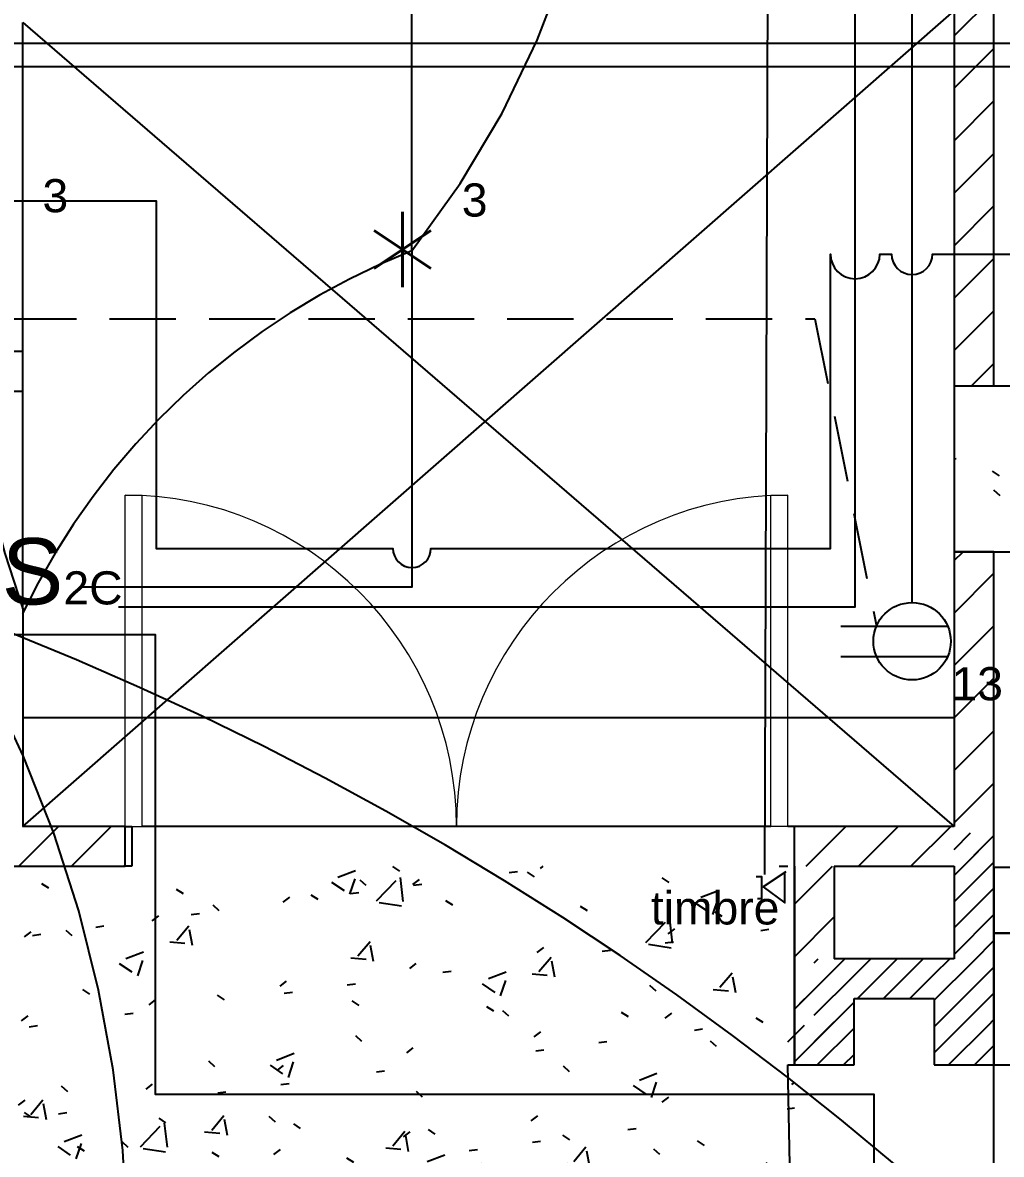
# Model space of a CAD drawing. Header units: inches. Extents: x 131 to 82119, y 71 to 16923.
# Drawn here: x 297.562 to 300.516, y 159.637 to 163.053 of the extents above; entities that cross this region are included whole.
import ezdxf
from ezdxf.enums import TextEntityAlignment as Align

# ---------------------------------------------------------------- set-up
doc = ezdxf.new("R2010")
doc.units = ezdxf.units.IN
doc.header["$MEASUREMENT"] = 0
doc.linetypes.add('HIDDEN', pattern=[9.525, 6.35, -3.175])
doc.linetypes.add('PISO', pattern=[0.3, 0.2, -0.1])
for name, color, linetype, lineweight in [('A-DOOR-____-MCUT', 31, 'Continuous', 18), ('A-DOOR-____-OTLN', 31, 'Continuous', 18), ('DUCTO-PARED O TECHO', 7, 'Continuous', 25), ('DUCTO-PISO', 7, 'PISO', 25), ('RED-TELEVISIÓN', 84, 'TELEVISION', 25), ('RED-TELÉFONO', 240, 'TELEFONO', 25), ('SIMBOLOGIA', 150, 'Continuous', 25)]:
    doc.layers.add(name, color=color, linetype=linetype, lineweight=lineweight)
for name, color, linetype in [('Arquitectonico', 253, 'Continuous'), ('INTERRUPTORES', 6, 'Continuous'), ('LAMPARAS', 20, 'Continuous'), ('Retorno', 5, 'HIDDEN')]:
    doc.layers.add(name, color=color, linetype=linetype)
doc.styles.add('ROMANS', font='romans.shx', dxfattribs={"width": 0.625})
doc.styles.get("Standard").update_dxf_attribs({"font": 'arial.ttf'})
doc.linetypes.add('TELEFONO', pattern='A,0.32,-0.12,["TEL",Standard,S=0.065,R=0,X=-0.065,Y=-0.0325],-0.14', length=0.58)
doc.linetypes.add('TELEVISION', pattern='A,0.32,-0.13,["TV",Standard,S=0.065,R=0,X=-0.065,Y=-0.0325],-0.13', length=0.58)
pattern_1 = [(45, (314.34163, 184.42544), (-0.07919596, 0.07919596), [])]
pattern_2 = [(45, (308.98164, 173.75844), (-0.07919596, 0.07919596), [])]

# ---------------------------------------------------------------- blocks, each defined once
blk = doc.blocks.new('Puerta de panel simple abatible de 2 hojas 1 - P_ ppal-1848666-ARQ-P1')
at = {"layer": 'A-DOOR-____-MCUT'}
for p, q in [((-1, 1.06), (-0.949, 1.06)), ((-1, 0.06), (-1, 1.06)), ((-0.949, 0.06), (-0.949, 1.06)), ((0.949, 0.06), (0.949, 1.06)), ((0.949, 1.06), (1, 1.06)), ((1, 0.06), (1, 1.06)), ((-1, 0.06), (-0.949, 0.06)), ((1, 0.06), (0.949, 0.06))]:
    blk.add_line(p, q, dxfattribs=at)
at = {"layer": 'A-DOOR-____-OTLN'}
for centre, start, end in [((-1, 0.06), 360, 90), ((1, 0.06), 90, 180)]:
    blk.add_arc(centre, 1, start, end, dxfattribs=at)
blk = doc.blocks.new('TOMA')
at = {"layer": 'SIMBOLOGIA'}
for p, q in [((-0.0301, 0.2165), (-0.0301, 0.0062)), ((0.0294, 0.2165), (0.0294, 0.1463)), ((0.0294, 0.1463), (0.0294, 0.0059))]:
    blk.add_line(p, q, dxfattribs=at)
blk.add_circle((0, 0.0761), 0.0761, dxfattribs=at)
blk = doc.blocks.new('Medidor de energía activa')
at = {"color": 0}
for p, q in [((-0.2574, 0.3973), (0.2574, 0.3973)), ((-0.1792, 0.3067), (-0.1792, 0.1104)), ((-0.1792, 0.2085), (-0.1071, 0.3067)), ((-0.0601, 0.3067), (-0.0225, 0.1104)), ((0.053, 0.3067), (0.0155, 0.1104)), ((0.0901, 0.3067), (0.0901, 0.1104)), ((-0.1071, 0.1104), (-0.1432, 0.2576)), ((-0.0225, 0.1104), (-0.0035, 0.2085)), ((0.0155, 0.1104), (-0.0035, 0.2085)), ((0.0901, 0.2085), (0.1084, 0.2235)), ((0.1084, 0.2235), (0.1243, 0.2235)), ((0.1402, 0.2235), (0.1243, 0.2235)), ((0.1584, 0.2085), (0.1402, 0.2235)), ((0.1584, 0.2085), (0.1584, 0.1104))]:
    blk.add_line(p, q, dxfattribs=at)
blk.add_lwpolyline([(0.2574, 0.1986), (0.2574, 0.5959), (-0.2574, 0.5959), (-0.2574, 0.1986)], dxfattribs=at)
blk.add_lwpolyline([(-0.2574, 0.3973), (-0.2574, 0), (0.2574, 0), (0.2574, 0.3973)], close=True, dxfattribs=at)

msp = doc.modelspace()

# ---------------------------------------------------------------- hatches: boundary and pattern name
at = {"layer": 'Arquitectonico'}
h = msp.add_hatch(dxfattribs=at)
h.set_pattern_fill('FP_37', color=256, angle=360, style=0, pattern_type=2)
h.set_pattern_definition(pattern_1)
h.paths.add_polyline_path([(300.4937, 161.9559), (300.4937, 164.2213), (300.3737, 164.2213), (300.3737, 161.9559)], flags=0)
h = msp.add_hatch(dxfattribs=at)
h.set_pattern_fill('FP_31', color=256, angle=360, style=0, pattern_type=2)
h.set_pattern_definition([(50, (314.34163, 184.42544), (0.546432, -0.047308), [0.057, -0.629]), (355, (314.34163, 184.42544), (-0.105429, 0.57337), [0.046, -0.503]), (100.451, (314.38663, 184.42144), (0.440955, 0.525708), [0.049, -0.534]), (46.184, (314.3416, 184.57844), (0.813123, -0.12606), [0.086, -0.943]), (96.636, (314.4096, 184.5674), (0.711995, 0.742252), [0.073, -0.801]), (351.184, (314.3416, 184.5784), (0.71223, 0.742616), [0.069, -0.754]), (21, (314.41763, 184.54044), (0.454985, -0.306292), [0.057, -0.629]), (326, (314.41763, 184.54044), (0.185766, 0.552594), [0.046, -0.503]), (71.451, (314.45563, 184.51444), (0.640536, 0.246016), [0.049, -0.534]), (37.5, (314.34163, 184.42544), (0.009206, 0.2541166), [0.025, -0.472, 0.025, -0.485, -0.505]), (37.5, (314.34163, 184.42544), (0.009206, 0.2541166), [-1.007, 0.025, -0.48]), (7.5, (314.34163, 184.42544), (0.2004608, 0.3007382), [0.025, -0.266, 0.025, -0.46, -0.192]), (7.5, (314.34163, 184.42544), (0.2004608, 0.3007382), [-0.776, 0.025, -0.167]), (327.5, (314.17163, 184.42544), (0.4064829, -0.0170776), [0.025, -0.165, 0.025, -0.569, -0.789]), (327.5, (314.17163, 184.42544), (0.4064829, -0.0170776), [-0.785, 0.025, -0.764]), (317.5, (314.09563, 184.42544), (0.4439987, 0.076008), [0.025, -0.223, 0.025, -0.37, -0.56]), (317.5, (314.09563, 184.42544), (0.4439987, 0.076008), [-0.642, 0.025, -0.535])])
h.paths.add_polyline_path([(300.7237, 161.4559), (300.7237, 161.9559), (300.3737, 161.9559), (300.3737, 161.4559)], flags=0)
h = msp.add_hatch(dxfattribs=at)
h.set_pattern_fill('FP_37', color=256, angle=360, style=0, pattern_type=2)
h.set_pattern_definition(pattern_1)
h.paths.add_polyline_path([(300.4337, 160.0268), (300.4937, 160.0268), (300.4937, 161.4559), (300.3737, 161.4559), (300.3737, 160.2268), (300.4337, 160.2268)], flags=0)
h = msp.add_hatch(dxfattribs=at)
h.set_pattern_fill('FP_37', color=256, angle=360, style=0, pattern_type=2)
h.set_pattern_definition(pattern_1)
h.paths.add_polyline_path([(299.8914, 160.5068), (300.4937, 160.5068), (300.4937, 160.6268), (299.8914, 160.6268), (299.8914, 160.5779)])
h.paths.add_polyline_path([(297.8714, 160.5068), (297.8714, 160.6268), (297.2323, 160.6266), (297.2323, 160.5068), (297.394, 160.5068)])
h = msp.add_hatch(dxfattribs=at)
h.set_pattern_fill('FP_1', color=256, angle=360, style=0, pattern_type=2)
h.set_pattern_definition(pattern_2)
h.paths.add_polyline_path([(300.4937, 160.0268), (300.4937, 160.6068), (300.3737, 160.6068), (300.3737, 160.2268), (300.4337, 160.2268), (300.4337, 160.0268)], flags=0)
h = msp.add_hatch(dxfattribs=at)
h.set_pattern_fill('FP_31', color=256, angle=360, style=0, pattern_type=2)
h.set_pattern_definition([(50, (314.82127, 185.88526), (0.546432, -0.0473076), [0.057, -0.629]), (355, (314.82127, 185.88526), (-0.105429, 0.573371), [0.046, -0.503]), (100.451, (314.86627, 185.88126), (0.440955, 0.525708), [0.049, -0.534]), (46.184, (314.8213, 186.03826), (0.813123, -0.126061), [0.086, -0.943]), (96.636, (314.8893, 186.02726), (0.711995, 0.742252), [0.073, -0.801]), (351.184, (314.8213, 186.03826), (0.71223, 0.742616), [0.069, -0.754]), (21, (314.89727, 186.00026), (0.454985, -0.306292), [0.057, -0.629]), (326, (314.89727, 186.00026), (0.185766, 0.552594), [0.046, -0.503]), (71.451, (314.93527, 185.97426), (0.640536, 0.246016), [0.049, -0.534]), (37.5, (314.82127, 185.88526), (0.009206, 0.2541166), [0.025, -0.472, 0.025, -0.485, -0.505]), (37.5, (314.82127, 185.88526), (0.009206, 0.2541166), [-1.007, 0.025, -0.48]), (7.5, (314.82127, 185.88526), (0.2004608, 0.3007382), [0.025, -0.266, 0.025, -0.46, -0.192]), (7.5, (314.82127, 185.88526), (0.2004608, 0.3007382), [-0.776, 0.025, -0.167]), (327.5, (314.65127, 185.88526), (0.4064829, -0.0170776), [0.025, -0.165, 0.025, -0.569, -0.789]), (327.5, (314.65127, 185.88526), (0.4064829, -0.0170776), [-0.785, 0.025, -0.764]), (317.5, (314.57527, 185.88526), (0.4439987, 0.076008), [0.025, -0.223, 0.025, -0.37, -0.56]), (317.5, (314.57527, 185.88526), (0.4439987, 0.076008), [-0.642, 0.025, -0.535])])
h.paths.add_polyline_path([(299.3466, 158.8868), (299.8914, 158.8868), (299.8914, 160.5068), (297.2323, 160.5068), (297.2323, 159.8138), (297.2323, 159.8138), (297.2323, 158.8868), (299.2266, 158.8868)])
h = msp.add_hatch(dxfattribs=at)
h.set_pattern_fill('FP_1', color=256, angle=360, style=0, pattern_type=2)
h.set_pattern_definition(pattern_2)
h.paths.add_polyline_path([(299.9514, 159.9068), (300.0114, 159.9068), (300.0114, 160.5068), (299.8914, 160.5068), (299.8914, 159.9068)])
h = msp.add_hatch(dxfattribs=at)
h.set_pattern_fill('FP_37', color=256, angle=360, style=0, pattern_type=2)
h.set_pattern_definition(pattern_1)
h.paths.add_polyline_path([(300.0714, 159.9068), (300.0714, 160.2268), (299.9514, 160.2268), (299.9514, 159.9068)], flags=0)
h = msp.add_hatch(dxfattribs=at)
h.set_pattern_fill('FP_1', color=256, angle=360, style=0, pattern_type=2)
h.set_pattern_definition(pattern_2)
h.paths.add_polyline_path([(300.3137, 160.1068), (300.3137, 160.2268), (299.9514, 160.2268), (299.9514, 160.1068), (300.0714, 160.1068)], flags=0)
h = msp.add_hatch(dxfattribs=at)
h.set_pattern_fill('FP_37', color=256, angle=360, style=0, pattern_type=2)
h.set_pattern_definition(pattern_1)
h.paths.add_polyline_path([(300.3137, 160.1068), (300.3137, 160.2268), (300.0714, 160.2268), (300.0714, 160.1068)], flags=0)
h = msp.add_hatch(dxfattribs=at)
h.set_pattern_fill('FP_37', color=256, angle=360, style=0, pattern_type=2)
h.set_pattern_definition(pattern_1)
h.paths.add_polyline_path([(300.4337, 160.0268), (300.4337, 160.2268), (300.3137, 160.2268), (300.3137, 160.0268)], flags=0)
h = msp.add_hatch(dxfattribs=at)
h.set_pattern_fill('FP_1', color=256, angle=360, style=0, pattern_type=2)
h.set_pattern_definition(pattern_2)
h.paths.add_polyline_path([(300.4337, 160.0268), (300.4337, 160.2268), (300.3137, 160.2268), (300.3137, 160.0268)], flags=0)
h = msp.add_hatch(dxfattribs=at)
h.set_pattern_fill('FP_1', color=256, angle=360, style=0, pattern_type=2)
h.set_pattern_definition(pattern_2)
h.paths.add_polyline_path([(300.0714, 159.9068), (300.0714, 160.1068), (299.8914, 160.1068), (299.8914, 159.9068)])
h = msp.add_hatch(dxfattribs=at)
h.set_pattern_fill('FP_37', color=256, angle=360, style=0, pattern_type=2)
h.set_pattern_definition(pattern_1)
h.paths.add_polyline_path([(299.9514, 159.9068), (299.9514, 160.0268), (299.8714, 160.0268), (299.8714, 159.9068)], flags=0)
h = msp.add_hatch(dxfattribs=at)
h.set_pattern_fill('FP_37', color=256, angle=360, style=0, pattern_type=2)
h.set_pattern_definition(pattern_1)
h.paths.add_polyline_path([(300.3137, 159.9068), (300.4937, 159.9068), (300.4937, 160.0268), (300.3137, 160.0268)], flags=0)
h = msp.add_hatch(dxfattribs=at)
h.set_pattern_fill('FP_1', color=256, angle=360, style=0, pattern_type=2)
h.set_pattern_definition(pattern_2)
h.paths.add_polyline_path([(300.3137, 159.9068), (300.4937, 159.9068), (300.4937, 160.0268), (300.3137, 160.0268)], flags=0)

# ---------------------------------------------------------------- linework, layer by layer
msp.add_line((297.5622, 160.9554), (300.3737, 160.9554))
for p, q in [((300.3737, 164.2213), (300.3737, 161.9559)), ((300.4937, 161.9559), (300.4937, 164.2213)), ((297.5621, 160.6267), (300.3737, 163.0886)), ((297.5622, 161.2839), (297.5622, 163.0528)), ((297.5622, 163.0528), (300.3737, 160.6268)), ((297.1123, 162.0609), (297.5622, 162.0609)), ((297.5622, 161.9409), (297.5622, 162.0609)), ((297.2323, 161.9409), (297.5622, 161.9409)), ((300.7237, 161.9559), (300.3737, 161.9559)), ((300.3737, 161.9559), (300.3737, 161.4559)), ((300.3737, 161.4559), (300.7237, 161.4559)), ((300.3737, 161.4559), (300.3737, 160.6268)), ((300.4937, 161.4559), (300.3737, 161.4559)), ((300.4937, 159.9068), (300.4937, 161.4559)), ((297.5622, 161.2839), (297.5622, 160.6268)), ((297.8714, 160.6268), (297.5618, 160.6268)), ((297.8714, 160.5068), (297.8714, 160.6268)), ((297.8714, 160.6268), (297.8914, 160.6268)), ((297.8914, 160.6268), (297.8914, 160.5068)), ((299.8204, 160.6268), (297.9224, 160.6268)), ((300.3737, 160.6268), (299.8714, 160.6268)), ((299.8914, 159.9068), (299.8914, 160.6268)), ((297.2323, 160.5068), (297.8714, 160.5068)), ((297.8914, 160.5068), (297.8714, 160.5068)), ((299.8459, 160.5068), (299.8714, 160.5068)), ((299.8914, 160.5068), (299.8914, 159.9068)), ((300.0114, 160.5068), (300.3737, 160.5068)), ((300.0114, 160.5068), (300.0114, 160.2268)), ((300.3737, 160.5068), (300.3737, 160.2268)), ((300.3737, 160.2268), (300.0114, 160.2268)), ((300.3737, 160.2268), (300.0114, 160.2268)), ((300.0714, 160.1068), (300.3137, 160.1068)), ((300.0714, 159.9068), (300.0714, 160.1068)), ((300.0714, 160.1068), (300.3137, 160.1068)), ((300.0714, 159.9068), (300.0714, 160.1068)), ((300.3137, 160.1068), (300.3137, 159.9068)), ((300.3137, 160.1068), (300.3137, 159.9068)), ((299.8714, 159.9068), (300.0714, 159.9068)), ((299.8914, 158.8868), (299.8714, 159.9068)), ((299.8914, 159.9068), (300.0714, 159.9068)), ((300.3137, 159.9068), (300.4937, 159.9068)), ((300.3137, 159.9068), (300.4937, 159.9068)), ((300.4937, 158.1069), (300.4937, 159.9068))]:
    msp.add_line(p, q, dxfattribs=at)
at = {"layer": 'DUCTO-PARED O TECHO'}
for points in [[(299.8256, 167.594), (299.8009, 160.4811)], [(298.737, 162.3639), (298.737, 165.9375)], [(297.8516, 161.2899), (300.0747, 161.2899), (300.0747, 165.4354)], [(300.2466, 161.3024), (300.2466, 163.2938), (300.4937, 163.2938)], [(298.737, 162.3639), (298.737, 161.3487), (297.7408, 161.3487)], [(300.1323, 159.5173), (300.1323, 159.8173), (297.9627, 159.8173), (297.9627, 161.2054), (297.4562, 161.2054), (297.4081, 161.257)], [(299.866, 160.4899), (299.7969, 160.4442), (299.8628, 160.396), (299.8628, 160.4846)], [(299.7758, 160.4759), (299.792, 160.4759), (299.792, 160.4083), (299.7797, 160.4083)]]:
    msp.add_lwpolyline(points, dxfattribs=at)
msp.add_lwpolyline([(296.8714, 162.5145), (297.9647, 162.5145), (297.9647, 161.4656), (298.6796, 161.4656, 1), (298.7945, 161.4656), (300.0001, 161.4656), (300.0001, 162.3544, 1), (300.1494, 162.3544), (300.1847, 162.3544, 1), (300.3085, 162.3544), (300.6395, 162.3544), (300.6989, 162.2766)], format="xyb", dxfattribs=at)
at = {"layer": 'DUCTO-PISO'}
msp.add_lwpolyline([(296.0245, 162.1592), (299.9534, 162.1592), (300.1389, 161.2307)], dxfattribs=at)
at = {"layer": 'RED-TELEVISIÓN'}
msp.add_lwpolyline([(295.3893, 160.1449), (295.2613, 160.1449), (295.2613, 162.9201), (305.1051, 162.9201), (305.1051, 164.3248), (305.0279, 168.2244)], dxfattribs=at)
at = {"layer": 'RED-TELÉFONO'}
msp.add_lwpolyline([(295.4158, 159.7584), (294.9308, 159.7584), (294.9308, 162.9912), (305.2237, 162.9912), (305.2237, 167.999), (305.0279, 168.2776)], dxfattribs=at)
at = {"layer": 'Retorno'}
for centre, radius, start, end in [((296.4557, 164.1507), 2.8978, 321.9317, 38.7295), ((300.5079, 162.3392), 3.129, 98.3091, 199.7104), ((299.5503, 160.3123), 2.2069, 111.6236, 154.292), ((294.0327, 159.3165), 3.8457, 331.8423, 30.7695), ((293.9858, 152.3036), 9.5852, 49.63446, 69.53554)]:
    msp.add_arc(centre, radius, start, end, dxfattribs=at)

# ---------------------------------------------------------------- block references
at = {"color": 0}
msp.add_blockref('Medidor de energía activa', (300.7511, 159.9068), dxfattribs=at)
at = {"layer": 'Arquitectonico'}
msp.add_blockref('Puerta de panel simple abatible de 2 hojas 1 - P_ ppal-1848666-ARQ-P1', (298.8714, 160.5668), dxfattribs=at)
at = {"layer": 'SIMBOLOGIA', "xscale": 1.534310573126468, "yscale": 1.534310573126468, "zscale": 1.534310573126468, "rotation": 90}
msp.add_blockref('TOMA', (300.3634, 161.1856), dxfattribs=at)

# ---------------------------------------------------------------- texts
for s, p in [('3', (297.6606, 162.4805)), ('3', (298.9263, 162.4675)), ('13', (300.4433, 161.0073)), ('timbre', (299.6521, 160.3307))]:
    msp.add_text(s, height=0.1).set_placement(p, align=Align.CENTER)
at = {"layer": 'INTERRUPTORES', "insert": (297.4985, 161.4967), "char_height": 0.2, "attachment_point": 1}
msp.add_mtext_dynamic_manual_height_columns('\\pt0.0082306;S{\\H0.5x;2C}', width=0.353086, gutter_width=12.5, heights=[0], dxfattribs=at)
at = {"layer": 'LAMPARAS', "style": 'ROMANS'}
msp.add_text('*', height=0.3993, dxfattribs=at).set_placement((298.5718, 162.0828))

doc.saveas('drawing.dxf')
